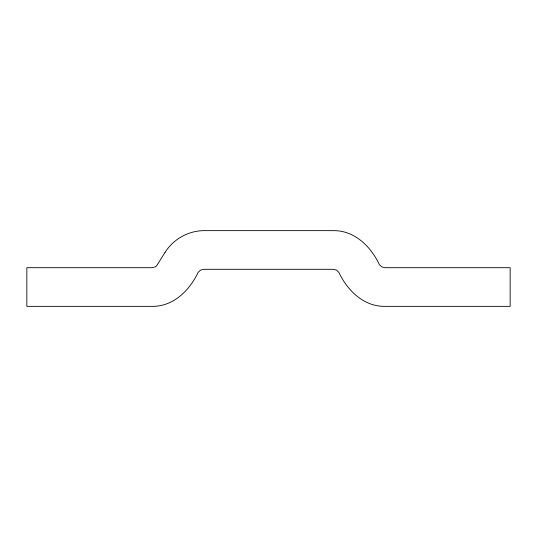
<?xml version="1.0" encoding="UTF-8"?>
<svg xmlns="http://www.w3.org/2000/svg" width="537" height="537" viewBox="0 0 537 537"><rect width="100%" height="100%" fill="white"/><g stroke="black" fill="none" stroke-linecap="round" stroke-linejoin="round"><path stroke-width="0.81" d="M165.101 252.296L156.582 265.889L155.267 266.869L152.105 267.695L26.85 267.695L26.85 306.358L152.105 306.358C173.344 306.64 189.568 290.463 198.133 272.4L200.476 270.131L203.637 269.305L333.363 269.305L336.524 270.131L338.867 272.4C347.432 290.463 363.656 306.64 384.895 306.358L510.15 306.358L510.15 267.695L384.895 267.695L381.733 266.869L379.384 264.6C370.825 246.537 354.595 230.36 333.363 230.642L203.637 230.642C188.111 230.897 173.397 239.173 165.101 252.296"/></g></svg>
